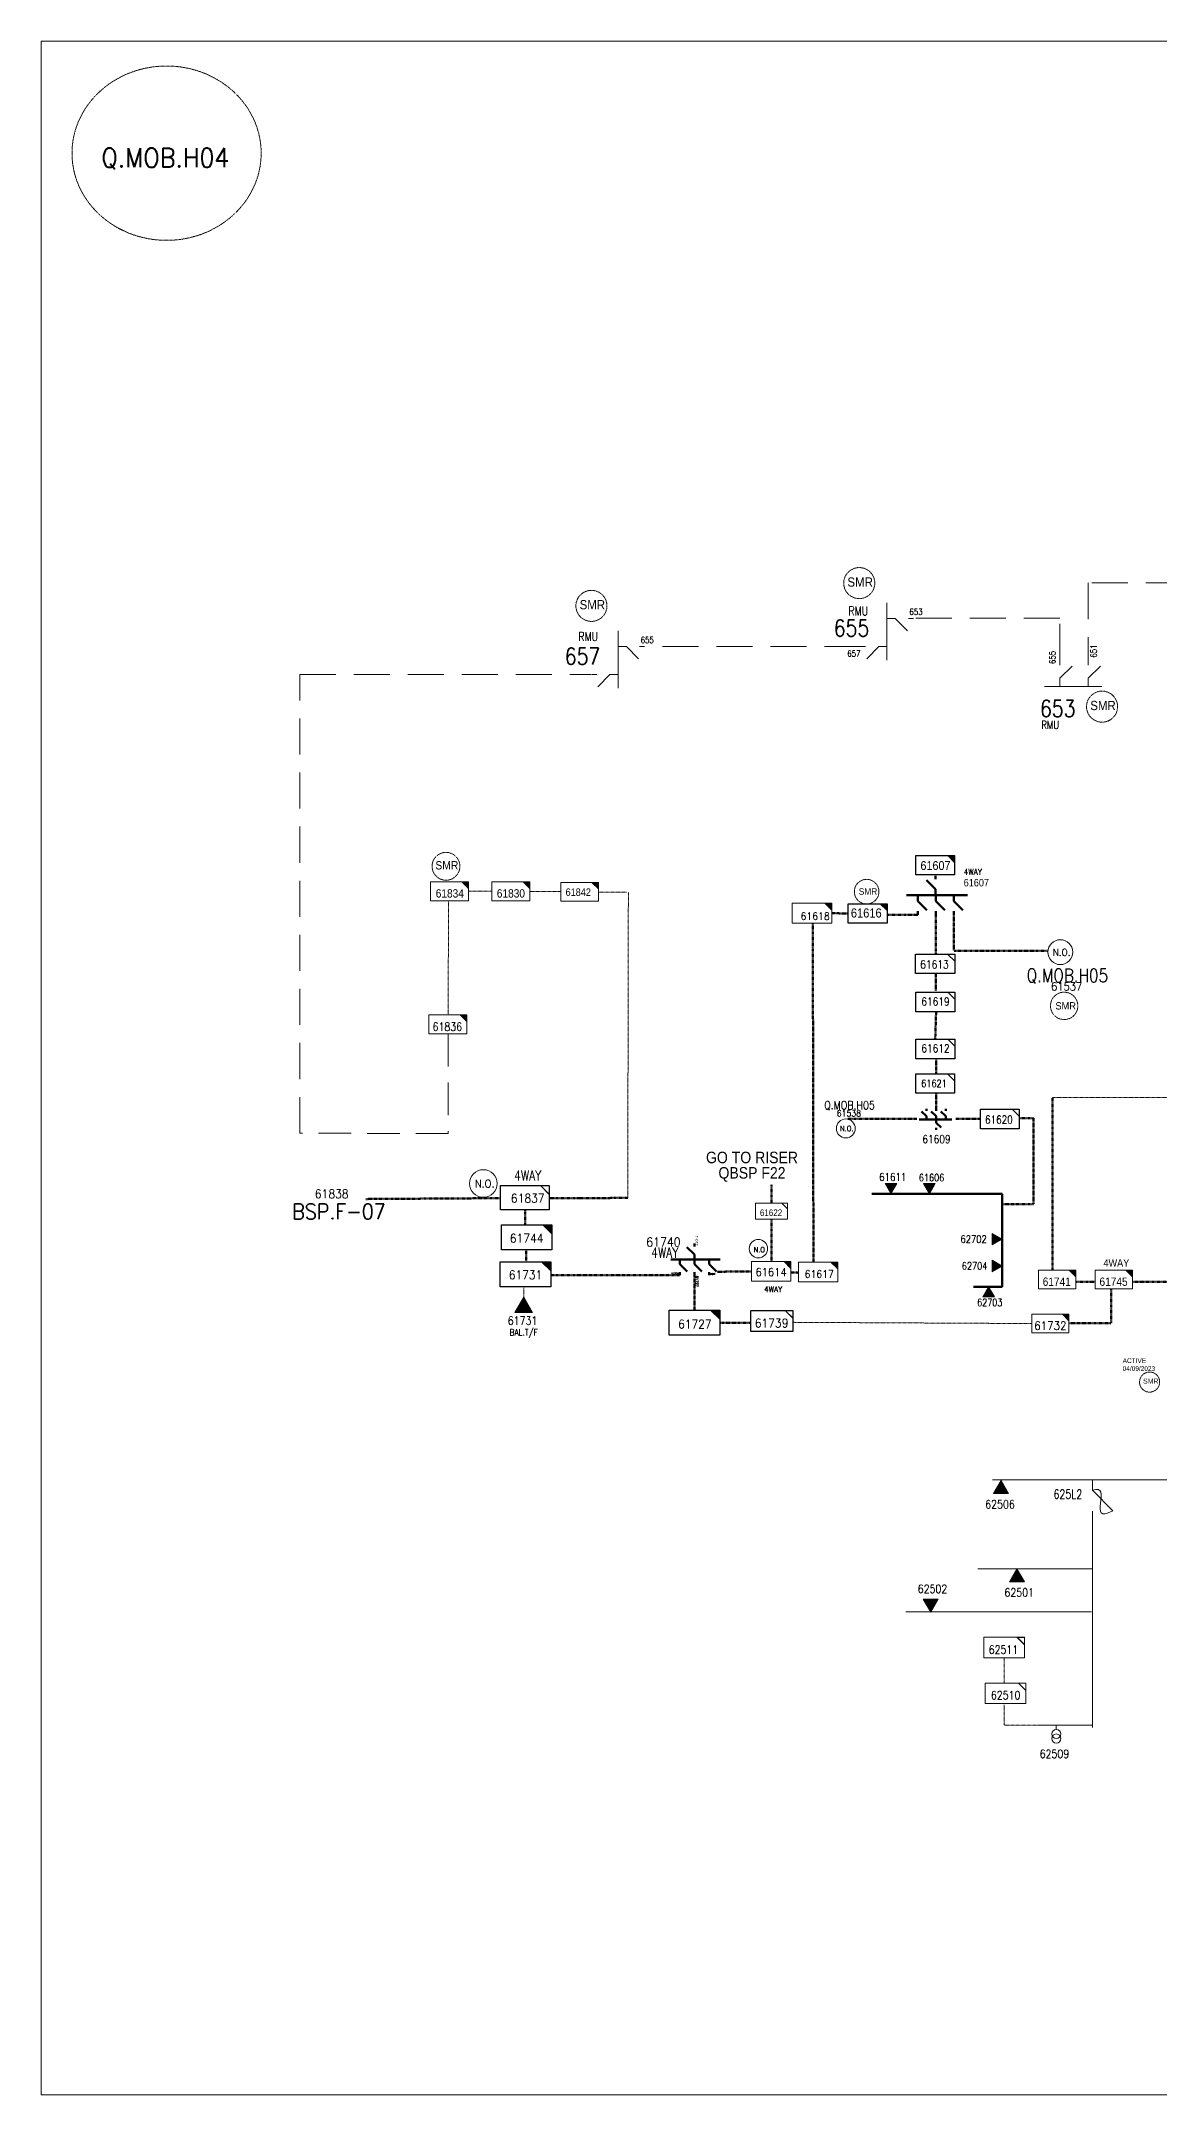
# Model space of a CAD drawing. Header units: metres. Extents: x 65984 to 144644, y -19036 to 23726.
# Drawn here: x 90215 to 91123, y 11497 to 13164 of the extents above; entities that cross this region are included whole.
import ezdxf
from ezdxf.enums import TextEntityAlignment as Align

# ---------------------------------------------------------------- set-up
doc = ezdxf.new("R2010")
doc.units = ezdxf.units.M
doc.header["$MEASUREMENT"] = 0
for name, pattern in [('DGN Style 2', [0.023128, 0, -0.023128]), ('DGN Style 3', [0.013877, 0, -0.013877]), ('HIDDEN2', [2381.25, 1587.5, -793.75])]:
    doc.linetypes.add(name, pattern=pattern)
doc.layers.get('0').update_dxf_attribs({"color": 95, "lineweight": 40})
for name, color, linetype, lineweight in [('d_eos', 111, 'Continuous', 40), ('d_fco text', 95, 'Continuous', 40), ('d_switch', 95, 'Continuous', 40), ('d_tf', 1, 'Continuous', 40), ('d_tf no', 6, 'Continuous', 40), ('d_ug cable', 95, 'Continuous', 40), ('d_village name', 7, 'Continuous', 40), ('fedr no', 95, 'Continuous', 40), ('Level 37', 7, 'Continuous', 0), ('O H MAIN FEEDER', 4, 'Continuous', 100), ('SW N O', 114, 'Continuous', 30)]:
    doc.layers.add(name, color=color, linetype=linetype, lineweight=lineweight)
doc.styles.add('NASKHF', font='naskhf.shx', dxfattribs={"height": 8})
doc.styles.add('Style-ENGINEERING', font='ENGINEERING.shx')
doc.styles.add('Style-msdefault', font='msdefault.shx')
doc.styles.add('Style-simplex', font='simplex.shx')
doc.styles.add('Style-STANDARD', font='STANDARD.shx')

# ---------------------------------------------------------------- blocks, each defined once
blk = doc.blocks.new('*U4352')
at = {"layer": 'd_eos', "color": 2, "linetype": 'Continuous', "lineweight": 13, "ltscale": 0.919211}
for p, q in [((0, -16.2), (0, 16.2)), ((-12.1, 7.4), (-14.9, 7.4)), ((-4.7, 7.4), (-11.5, 0.4)), ((0, 7.4), (-4.7, 7.4)), ((0, -8.4), (4.6, -8.4)), ((4.6, -8.4), (11.4, -15.4)), ((12.1, -8.4), (14.9, -8.4))]:
    blk.add_line(p, q, dxfattribs=at)
blk = doc.blocks.new('SS_1_2')
at = {"layer": 'd_village name', "color": 0, "linetype": 'ByBlock', "lineweight": -2, "ltscale": 500, "flags": 128}
blk.add_lwpolyline([(3475, 2125), (5225, 2125), (5225, 375)], close=True, dxfattribs=at)
at = {"layer": 'd_village name', "color": 0, "linetype": 'ByBlock', "lineweight": -2, "ltscale": 500, "extrusion": (0, 0, -1)}
blk.add_solid([(-3475, 2125), (-5225, 2125), (-5225, 375)], dxfattribs=at)
at = {"layer": 'd_village name', "color": 0, "linetype": 'ByBlock', "lineweight": -2, "ltscale": 500}
blk.add_3dface([(-4775, 2125), (5225, 2125), (5225, -2875), (-4775, -2875)], dxfattribs=at)
blk = doc.blocks.new('FUSE01_1')
at = {"color": 0, "linetype": 'ByBlock', "lineweight": -2, "ltscale": 500}
blk.add_line((0, -8575), (0, -11275), dxfattribs=at)
at = {"color": 0, "linetype": 'ByBlock', "lineweight": -2, "ltscale": 500, "flags": 128}
blk.add_lwpolyline([(0, 25), (0, -2875), (-5600, -8475)], dxfattribs=at)
at = {"color": 0, "linetype": 'ByBlock', "lineweight": -2, "ltscale": 500}
blk.add_open_spline([(-5600, -8475), (1700, -12675), (-5800, -675), (0, -2875)], degree=3, dxfattribs=at)
blk = doc.blocks.new('TRANS_2_2')
at = {"color": 0, "linetype": 'Continuous', "lineweight": -2, "ltscale": 500, "flags": 128}
blk.add_lwpolyline([(8668600, 4991700), (8668600, -5008300), (9500, -8300)], close=True, dxfattribs=at)
at = {"color": 0, "linetype": 'Continuous', "lineweight": -2, "ltscale": 500}
blk.add_solid([(8668600, 4991700), (8668600, -5008300), (9500, -8300)], dxfattribs=at)
blk = doc.blocks.new('TFU_1_2')
at = {"layer": 'd_switch', "color": 0, "linetype": 'Continuous', "lineweight": -2, "ltscale": 500}
blk.add_line((0, 5000), (0, 0), dxfattribs=at)
for centre in [(0, 15000), (0, 10000)]:
    blk.add_circle(centre, 5000, dxfattribs=at)
blk = doc.blocks.new('TF_1_3')
at = {"layer": 'd_village name', "color": 0, "linetype": 'Continuous', "lineweight": -2, "ltscale": 500}
blk.add_line((3150, 2475), (4950, 675), dxfattribs=at)
blk.add_3dface([(-5050, 2475), (4950, 2475), (4950, -2525), (-5050, -2525)], dxfattribs=at)
blk = doc.blocks.new('*U4354')
at = {"color": 1, "linetype": 'Continuous', "lineweight": 13, "flags": 128}
blk.add_lwpolyline([(18.3, 14.3), (28.6, 14.3), (28.6, 4)], close=True, dxfattribs=at)
at = {"color": 1, "linetype": 'Continuous', "lineweight": 13, "ltscale": 0.843737, "xscale": 0.005720000000000002, "yscale": 0.005720000000000002, "zscale": 0.006084002084081082}
blk.add_blockref('TF_1_3', (0.3, 0.2), dxfattribs=at)
blk = doc.blocks.new('TF_1_1')
at = {"layer": 'd_village name', "color": 0, "linetype": 'Continuous', "lineweight": 30, "ltscale": 500}
blk.add_line((3150, 2475), (4950, 675), dxfattribs=at)
blk.add_3dface([(-5050, 2475), (4950, 2475), (4950, -2525), (-5050, -2525)], dxfattribs=at)
blk = doc.blocks.new('*U4359')
at = {"color": 1, "linetype": 'Continuous', "lineweight": 0, "flags": 128}
blk.add_lwpolyline([(18.3, 14.3), (28.6, 14.3), (28.6, 4)], close=True, dxfattribs=at)
at = {"color": 1, "linetype": 'Continuous', "lineweight": 30, "ltscale": 0.874787, "xscale": 0.005720000000000003, "yscale": 0.005720000000000003, "zscale": 0.006084002084081082}
blk.add_blockref('TF_1_1', (0.3, 0.2), dxfattribs=at)
blk = doc.blocks.new('*U4360')
at = {"layer": 'd_eos', "color": 7, "linetype": 'Continuous', "lineweight": 211, "ltscale": 0.550937}
for p, q in [((-11.7, 4.2), (-18.1, 10.4)), ((-11.7, 11), (-11.7, 13.6)), ((-11.7, 0), (-11.7, 4.2)), ((0.8, 4.2), (-5.6, 10.4)), ((0.8, 11), (0.8, 13.6)), ((0.8, 0), (0.8, 4.2)), ((13.4, 4.2), (7, 10.4)), ((13.4, 11), (13.4, 13.6)), ((13.4, 0), (13.4, 4.2)), ((-21.2, 0), (21.2, 0)), ((0.9, 0), (0.9, -4.3)), ((0.9, -4.3), (7.3, -10.5)), ((0.9, -11.1), (0.9, -13.6))]:
    blk.add_line(p, q, dxfattribs=at)
blk = doc.blocks.new('*U4361')
at = {"color": 1, "linetype": 'Continuous', "lineweight": 0, "flags": 128}
blk.add_lwpolyline([(18.3, 14.3), (28.6, 14.3), (28.6, 4)], close=True, dxfattribs=at)
at = {"color": 1, "linetype": 'Continuous', "lineweight": 30, "ltscale": 0.963463, "xscale": 0.005720000000000004, "yscale": 0.005720000000000004, "zscale": 0.005281005769042038}
blk.add_blockref('TF_1_1', (0.3, 0.2), dxfattribs=at)
blk = doc.blocks.new('TF_2_2')
at = {"layer": 'd_village name', "color": 0, "linetype": 'Continuous', "lineweight": 30, "ltscale": 500}
blk.add_line((3150, 2475), (4950, 675), dxfattribs=at)
blk.add_3dface([(-5050, 2475), (4950, 2475), (4950, -2525), (-5050, -2525)], dxfattribs=at)
blk = doc.blocks.new('exist.us-1000kva_1_1')
at = {"layer": 'd_village name', "color": 0, "linetype": 'Continuous', "lineweight": 0, "ltscale": 500, "flags": 128}
blk.add_lwpolyline([(19997, 6459), (16400, 10000), (20000, 10000)], close=True, dxfattribs=at)
at = {"layer": 'd_village name', "color": 0, "linetype": 'Continuous', "lineweight": 0, "ltscale": 500, "extrusion": (0, 0, -1)}
blk.add_solid([(-19997, 6459), (-16400, 10000), (-20000, 10000)], dxfattribs=at)
at = {"layer": 'd_village name', "color": 0, "linetype": 'DGN Style 3', "lineweight": 106, "ltscale": 500, "xscale": 2, "yscale": 2}
blk.add_blockref('TF_2_2', (10100, 5050), dxfattribs=at)
blk = doc.blocks.new('*U4362')
at = {"layer": 'SW N O', "color": 3, "lineweight": 13, "ltscale": 0.426762}
blk.add_circle((0, 0), 16.8, dxfattribs=at)
at = {"layer": 'SW N O', "color": 3, "lineweight": 13, "style": 'Style-STANDARD'}
blk.add_text('N.O.', height=9.6, dxfattribs=at).set_placement((1.7, -0.2), align=Align.MIDDLE_CENTER)
blk = doc.blocks.new('*U4363')
at = {"layer": 'SW N O', "color": 3, "lineweight": 13, "ltscale": 0.426762}
blk.add_circle((0, 0), 16.8, dxfattribs=at)
at = {"layer": 'SW N O', "color": 3, "lineweight": 13, "insert": (1.7, -1.8), "char_height": 9.6, "attachment_point": 5, "line_spacing_factor": 0.6, "style": 'Style-STANDARD'}
blk.add_mtext('N.O', dxfattribs=at)
blk = doc.blocks.new('SS_1_1')
at = {"layer": 'd_village name', "color": 0, "linetype": 'ByBlock', "lineweight": -2, "ltscale": 500, "flags": 128}
blk.add_lwpolyline([(3475, 2125), (5225, 2125), (5225, 375)], close=True, dxfattribs=at)
at = {"layer": 'd_village name', "color": 0, "linetype": 'ByBlock', "lineweight": -2, "ltscale": 500, "extrusion": (0, 0, -1)}
blk.add_solid([(-3475, 2125), (-5225, 2125), (-5225, 375)], dxfattribs=at)
at = {"layer": 'd_village name', "color": 0, "linetype": 'ByBlock', "lineweight": -2, "ltscale": 500}
blk.add_3dface([(-4775, 2125), (5225, 2125), (5225, -2875), (-4775, -2875)], dxfattribs=at)
blk = doc.blocks.new('TRANS_2_1')
at = {"color": 0, "linetype": 'Continuous', "lineweight": 0, "ltscale": 500, "flags": 128}
blk.add_lwpolyline([(8668600, 4991700), (8668600, -5008300), (9500, -8300)], close=True, dxfattribs=at)
at = {"color": 0, "linetype": 'Continuous', "lineweight": 0, "ltscale": 500}
blk.add_solid([(8668600, 4991700), (8668600, -5008300), (9500, -8300)], dxfattribs=at)
blk = doc.blocks.new('*U4364')
at = {"color": 1, "linetype": 'Continuous', "lineweight": 0, "ltscale": 0.818433, "flags": 128}
blk.add_lwpolyline([(25.7, 3.7), (16.4, 12.8), (25.7, 12.8)], close=True, dxfattribs=at)
at = {"color": 1, "linetype": 'Continuous', "lineweight": 30, "ltscale": 0.762254, "xscale": 0.005131051796615936, "yscale": 0.005131051796615936, "zscale": 0.004360454683100829}
blk.add_blockref('TF_1_1', (0.3, 0.1), dxfattribs=at)
blk = doc.blocks.new('*U4365')
at = {"color": 1, "linetype": 'Continuous', "lineweight": 0, "ltscale": 0.817867, "flags": 128}
blk.add_lwpolyline([(25.7, 3.7), (16.4, 12.8), (25.7, 12.8)], close=True, dxfattribs=at)
at = {"color": 1, "linetype": 'Continuous', "lineweight": 30, "ltscale": 0.761727, "xscale": 0.005131051796615936, "yscale": 0.005131051796615936, "zscale": 0.004364549351352364}
blk.add_blockref('TF_1_1', (0.3, 0.1), dxfattribs=at)
blk = doc.blocks.new('*U4366')
at = {"layer": 'SW N O', "color": 3, "lineweight": 13, "ltscale": 0.426762}
blk.add_circle((0, 0), 16.8, dxfattribs=at)
at = {"layer": 'SW N O', "color": 3, "lineweight": 13, "style": 'Style-STANDARD'}
blk.add_text('N.O.', height=9.6, dxfattribs=at).set_placement((1.7, -0.2), align=Align.MIDDLE_CENTER)
blk = doc.blocks.new('*U4367')
at = {"color": 1, "linetype": 'Continuous', "lineweight": 0, "ltscale": 0.785778, "flags": 128}
blk.add_lwpolyline([(25.7, 3.7), (16.4, 12.8), (25.7, 12.8)], close=True, dxfattribs=at)
at = {"color": 1, "linetype": 'Continuous', "lineweight": 30, "ltscale": 0.73184, "xscale": 0.005131051796615935, "yscale": 0.005131051796615935, "zscale": 0.003963445305726343}
blk.add_blockref('TF_1_1', (0.3, 0.1), dxfattribs=at)
blk = doc.blocks.new('*U4368')
at = {"layer": 'SW N O', "color": 3, "lineweight": 13, "ltscale": 0.426762}
blk.add_circle((0, 0), 16.8, dxfattribs=at)
at = {"layer": 'SW N O', "color": 3, "lineweight": 13, "style": 'Style-STANDARD'}
blk.add_text('N.O.', height=9.6, dxfattribs=at).set_placement((1.7, -0.2), align=Align.MIDDLE_CENTER)
blk = doc.blocks.new('*U4369')
at = {"layer": 'd_eos', "color": 7, "linetype": 'Continuous', "lineweight": 211, "ltscale": 0.459418}
for p, q in [((-11.7, 4.2), (-18.1, 10.4)), ((-11.7, 11), (-11.7, 13.6)), ((-11.7, 0), (-11.7, 4.2)), ((0.8, 4.2), (-5.6, 10.4)), ((0.8, 11), (0.8, 13.6)), ((0.8, 0), (0.8, 4.2)), ((13.4, 4.2), (7, 10.4)), ((13.4, 11), (13.4, 13.6)), ((13.4, 0), (13.4, 4.2)), ((-21.2, 0), (21.2, 0)), ((0.9, 0), (0.9, -4.3)), ((0.9, -4.3), (7.3, -10.5)), ((0.9, -11.1), (0.9, -13.6))]:
    blk.add_line(p, q, dxfattribs=at)
blk = doc.blocks.new('*U4066')
at = {"color": 20, "linetype": 'Continuous', "lineweight": 13, "flags": 128}
blk.add_lwpolyline([(18.3, 14.3), (28.6, 14.3), (28.6, 4)], close=True, dxfattribs=at)
at = {"color": 20, "linetype": 'Continuous', "lineweight": 13, "ltscale": 0.555285, "xscale": 0.005720000000000001, "yscale": 0.005720000000000001, "zscale": 0.00608400208408108}
blk.add_blockref('TF_1_3', (0.3, 0.2), dxfattribs=at)

msp = doc.modelspace()

# ---------------------------------------------------------------- linework, layer by layer
at = {"color": 1, "linetype": 'HIDDEN2', "lineweight": 13, "ltscale": 0.018436}
msp.add_line((90880.4, 12672.8), (90701.2, 12672.8), dxfattribs=at)
at = {"color": 1, "linetype": 'DGN Style 3', "lineweight": 13}
for p, q in [((90562.1, 12474.1), (90580.8, 12474.1)), ((90611.8, 12473.9), (90636.9, 12473.9)), ((90667.7, 12473.2), (90690.3, 12473.2)), ((91036.3, 12306.5), (91134.1, 12306.5)), ((90606.9, 12152.2), (90606.9, 12139.7)), ((90825.5, 12124.1), (91019.4, 12123.1)), ((90997, 11831.1), (90997, 11851.8))]:
    msp.add_line(p, q, dxfattribs=at)
at = {"color": 1, "linetype": 'DGN Style 3', "lineweight": 140}
for p, q in [((90857.1, 12456.2), (90870.2, 12456)), ((90901.9, 12455), (90926.8, 12454.9)), ((90941.5, 12423), (90941.4, 12454.9)), ((90956.1, 12425.9), (90956, 12455.8)), ((90842.1, 12173), (90841.6, 12448)), ((90956.3, 12425.7), (91032.2, 12425.7)), ((90941.4, 12393.1), (90941.4, 12407.1)), ((90941, 12354), (90941.7, 12375.6)), ((90941.7, 12325.8), (90941.7, 12338.1)), ((90941.8, 12297), (90941.7, 12310.1)), ((91036.3, 12166.3), (91036.3, 12306.5)), ((90926, 12289.3), (90870, 12289.3)), ((90977.7, 12289.3), (90957.6, 12289.2)), ((91020.9, 12289.9), (91009.3, 12289.9)), ((91020.9, 12220), (91020.9, 12290)), ((90588, 12224.9), (90478.7, 12224.2)), ((90653.4, 12224.9), (90627.7, 12225)), ((90691.3, 12225.1), (90653.4, 12224.9)), ((90808.1, 12236), (90808.1, 12221.1)), ((90608, 12215.4), (90608, 12203.3)), ((90808.1, 12207.8), (90808.1, 12173.4)), ((91020.9, 12220), (90995.3, 12219.9)), ((90745.5, 12162.4), (90745.5, 12134.1)), ((90791.9, 12165.3), (90764, 12165.2)), ((90823.8, 12164.5), (90829.9, 12164.4)), ((91055.1, 12157), (91071, 12157)), ((91101.7, 12157), (91131.6, 12157)), ((91084, 12123.4), (91083.9, 12151.2)), ((90791.2, 12123.6), (90766, 12123.6)), ((91049.4, 12123.4), (91083.6, 12123.4))]:
    msp.add_line(p, q, dxfattribs=at)
at = {"color": 1, "linetype": 'Continuous', "lineweight": 13, "ltscale": 0.614538}
for p, q in [((91282.1, 11996.3), (90987.5, 11996.3)), ((91068.6, 11965.1), (91068.6, 11795.3)), ((91068.8, 11924), (90975.5, 11924)), ((91068, 11889.2), (90917, 11889.2)), ((91068.8, 11797.1), (91026.3, 11797.1))]:
    msp.add_line(p, q, dxfattribs=at)
at = {"color": 1, "linetype": 'HIDDEN2', "lineweight": 13, "ltscale": 0.018436}
for points in [[(91141.4, 12724.3), (91065.1, 12724.3), (91065.1, 12661.8)], [(91042.2, 12661.8), (91042.2, 12695.6), (90924.5, 12695.6)], [(90424.9, 12277.7), (90424.9, 12650), (90661.6, 12650)]]:
    msp.add_lwpolyline(points, dxfattribs=at)
at = {"color": 1, "linetype": 'DGN Style 3', "lineweight": 13, "flags": 128}
for points in [[(90691.8, 12473.1), (90691.8, 12473.1), (90691.3, 12225.1)], [(90545.7, 12466.3), (90545.7, 12466.3), (90545.5, 12373.7)], [(91026.3, 11797.1), (90997, 11797.1), (90997, 11813.6)]]:
    msp.add_lwpolyline(points, dxfattribs=at)
at = {"color": 1, "linetype": 'HIDDEN2', "lineweight": 13, "ltscale": 0.016593}
msp.add_lwpolyline([(90545.6, 12358.2), (90545.6, 12277.4), (90424.9, 12277.6)], dxfattribs=at)
at = {"layer": 'd_eos', "color": 2, "linetype": 'Continuous', "lineweight": 13, "ltscale": 0.919211}
for p, q in [((91042.2, 12657.7), (91042.2, 12661.8)), ((91042.2, 12647), (91052.3, 12656.8)), ((91065.1, 12657.7), (91065.1, 12661.8)), ((91065.1, 12647), (91075.2, 12656.8)), ((91076.2, 12640.3), (91029.7, 12640.3)), ((91042.2, 12640.3), (91042.2, 12647)), ((91065.1, 12640.3), (91065.1, 12647))]:
    msp.add_line(p, q, dxfattribs=at)
at = {"layer": 'd_fco text', "color": 1, "linetype": 'DGN Style 2', "lineweight": 80}
for p, q in [((90608.8, 12182.8), (90608.8, 12173.3)), ((90733.6, 12162.4), (90629.2, 12162.4))]:
    msp.add_line(p, q, dxfattribs=at)
at = {"layer": 'd_ug cable', "color": 1, "linetype": 'DGN Style 3', "lineweight": 13}
for centre, radius in [((90879.3, 12724.2), 12.6), ((90661.8, 12705.7), 12.6), ((91076.5, 12623.9), 12.6), ((90543.7, 12494.3), 11.3)]:
    msp.add_circle(centre, radius, dxfattribs=at)
at = {"layer": 'd_ug cable', "color": 2, "linetype": 'DGN Style 3', "lineweight": 13}
for centre, radius in [((90885.3, 12473.7), 9.98), ((91045.7, 12381), 11.1), ((91115.1, 12075.6), 8.16)]:
    msp.add_circle(centre, radius, dxfattribs=at)
at = {"layer": 'fedr no', "color": 82, "linetype": 'DGN Style 3', "lineweight": 13, "true_color": 0x1dc70e}
msp.add_ellipse((90316.8, 13073.2), major_axis=(76.8, 0), ratio=0.921021, dxfattribs=at)
at = {"layer": 'O H MAIN FEEDER', "color": 1, "lineweight": 211, "ltscale": 0.471742}
for p, q in [((90995.3, 12228.5), (90889.5, 12228.5)), ((90995.3, 12228.5), (90995.3, 12152.8)), ((90972.1, 12152.8), (90995.3, 12152.8))]:
    msp.add_line(p, q, dxfattribs=at)
at = {"layer": 'O H MAIN FEEDER', "color": 140, "lineweight": 13, "ltscale": 0.498271, "flags": 128}
msp.add_lwpolyline([(90214.9, 13164.2), (92260.1, 13164.2), (92260.1, 11496.9), (90214.9, 11496.9)], close=True, dxfattribs=at)

# ---------------------------------------------------------------- block references
at = {"color": 1, "linetype": 'Continuous', "lineweight": 30, "ltscale": 0.791513, "xscale": 0.003146672952125139, "yscale": 0.003146672952125139, "zscale": 0.003163639894197161}
msp.add_blockref('SS_1_1', (90940.3, 12496.3), dxfattribs=at)
at = {"color": 2, "linetype": 'Continuous', "lineweight": 13, "ltscale": 0.806544, "xscale": 0.003086307439798084, "yscale": 0.003086307439798084, "zscale": 0.003515155437996846}
msp.add_blockref('SS_1_2', (90545.9, 12475.2), dxfattribs=at)
at = {"color": 1, "linetype": 'Continuous', "lineweight": 13, "ltscale": 0.806544, "xscale": 0.003086307439798084, "yscale": 0.003086307439798084, "zscale": 0.003515155437996846}
for p in [(90595.6, 12475.2), (90544.4, 12367.1)]:
    msp.add_blockref('SS_1_2', p, dxfattribs=at)
at = {"color": 1, "linetype": 'Continuous', "lineweight": 13, "ltscale": 0.774128, "xscale": 0.003044346868202943, "yscale": 0.003044346868202943, "zscale": 0.003163639894197161}
msp.add_blockref('SS_1_2', (90651.6, 12474.8), dxfattribs=at)
at = {"color": 1, "linetype": 'Continuous', "lineweight": 13, "ltscale": 0.805812, "xscale": 0.003228101312031367, "yscale": 0.003228101312031367, "zscale": 0.003163639894197161}
msp.add_blockref('SS_1_2', (90840.2, 12457.4), dxfattribs=at)
at = {"color": 2, "linetype": 'Continuous', "lineweight": 30, "ltscale": 0.794823, "xscale": 0.003165521132698571, "yscale": 0.003165521132698571, "zscale": 0.003163639894197161}
msp.add_blockref('SS_1_1', (90885.4, 12457.2), dxfattribs=at)
at = {"color": 1, "linetype": 'Continuous', "lineweight": 30, "ltscale": 0.761727, "xscale": 0.6182455868259323, "yscale": 0.6182455868259323, "zscale": 0.6182455868259323}
msp.add_blockref('*U4365', (90940.9, 12415.1), dxfattribs=at)
at = {"color": 1, "linetype": 'Continuous', "lineweight": 30, "ltscale": 0.762254, "xscale": 0.618826147973796, "yscale": 0.618826147973796, "zscale": 0.618826147973796}
for p in [(90941, 12384.1), (90941, 12346)]:
    msp.add_blockref('*U4364', p, dxfattribs=at)
at = {"color": 1, "linetype": 'Continuous', "lineweight": 30, "ltscale": 0.73184, "xscale": 0.6127313108000044, "yscale": 0.6127313108000044, "zscale": 0.6127313108000044}
msp.add_blockref('*U4367', (90940.9, 12318), dxfattribs=at)
at = {"color": 1, "linetype": 'Continuous', "lineweight": 30, "ltscale": 0.732348, "xscale": 0.003155483618378845, "yscale": 0.003155483618378845, "zscale": 0.002428527037461826}
msp.add_blockref('TF_1_1', (90993.6, 12289.2), dxfattribs=at)
at = {"color": 1, "linetype": 'Continuous', "lineweight": 0}
for name, p, xscale, yscale, zscale in [('*U4361', (90607.7, 12225.2), 0.6901172461275755, 0.6901172461275755, 0.6901172461275755), ('*U4359', (90808.3, 12125.2), 0.5990322008026713, 0.5990322008026713, 0.5990322008026713)]:
    msp.add_blockref(name, p, dxfattribs=dict(at, xscale=xscale, yscale=yscale, zscale=zscale))
at = {"color": 20, "linetype": 'Continuous', "lineweight": 13, "xscale": 0.45629405920516, "yscale": 0.45629405920516, "zscale": 0.45629405920516}
msp.add_blockref('*U4066', (90808.1, 12214.4), dxfattribs=at)
at = {"color": 1, "linetype": 'DGN Style 3', "lineweight": 106, "ltscale": 0.984825, "xscale": 0.002045435701253697, "yscale": 0.002045435701253697, "zscale": 0.001912398854434807, "rotation": 359.9999999999999}
msp.add_blockref('exist.us-1000kva_1_1', (90588.7, 12182.9), dxfattribs=at)
at = {"color": 1, "linetype": 'DGN Style 3', "lineweight": 106, "ltscale": 0.986453, "xscale": 0.00205039914414749, "yscale": 0.00205039914414749, "zscale": 0.001912398854434807, "rotation": 359.9999999999999}
for p in [(90587.7, 12152.8), (90725, 12113.6)]:
    msp.add_blockref('exist.us-1000kva_1_1', p, dxfattribs=at)
at = {"color": 1, "linetype": 'Continuous', "lineweight": 13, "ltscale": 0.800967, "xscale": 0.003206807279752107, "yscale": 0.003206807279752107, "zscale": 0.003163639894197161}
msp.add_blockref('SS_1_2', (90807.1, 12166.6), dxfattribs=at)
at = {"color": 1, "linetype": 'Continuous', "lineweight": 13, "ltscale": 0.800964, "xscale": 0.003206807279752135, "yscale": 0.003206807279752135, "zscale": 0.003163639894197161}
msp.add_blockref('SS_1_2', (90845.2, 12166.2), dxfattribs=at)
at = {"color": 1, "linetype": 'Continuous', "lineweight": 13, "ltscale": 0.796468, "xscale": 0.003023702896261329, "yscale": 0.003023702896261329, "zscale": 0.003515155437996846}
for p in [(91039.3, 12159.9), (91085.4, 12159.9), (91033.8, 12124.3)]:
    msp.add_blockref('SS_1_2', p, dxfattribs=at)
at = {"color": 7, "linetype": 'Continuous', "lineweight": 13, "ltscale": 0.614538, "xscale": 0.002949780787130218, "yscale": -0.002949780787130218, "zscale": 0.002949780787130218, "rotation": 180.0000000000002}
msp.add_blockref('FUSE01_1', (91068.6, 11996.2), dxfattribs=at)
at = {"color": 1, "linetype": 'Continuous', "lineweight": 13, "xscale": 0.5777702554038111, "yscale": 0.5777702554038111, "zscale": 0.5777702554038111}
for p in [(90997, 11860.1), (90998, 11822.9)]:
    msp.add_blockref('*U4354', p, dxfattribs=at)
at = {"color": 1, "linetype": 'Continuous', "lineweight": 13, "ltscale": 0.614538, "xscale": 0.0007374451967825544, "yscale": 0.0007374451967825544, "zscale": 0.0007374451967825544, "rotation": 179.9999999999999}
msp.add_blockref('TFU_1_2', (91039.3, 11797.3), dxfattribs=at)
at = {"layer": 'd_eos', "color": 2, "linetype": 'Continuous', "lineweight": 13, "ltscale": 0.919211, "extrusion": (0, 0, -1), "xscale": 1.44, "yscale": 1.44, "zscale": 1.44}
for p in [(-90901.8, 12684.9), (-90683.5, 12662.1)]:
    msp.add_blockref('*U4352', p, dxfattribs=at)
at = {"layer": 'd_eos', "color": 7, "linetype": 'Continuous', "lineweight": 211, "ltscale": 0.680169, "xscale": 1.1664, "yscale": 1.1664, "zscale": 1.1664, "rotation": 180}
msp.add_blockref('*U4360', (90942.4, 12470.8), dxfattribs=at)
at = {"layer": 'd_eos', "color": 7, "linetype": 'Continuous', "lineweight": 211, "ltscale": 0.459418, "xscale": 0.625574317286176, "yscale": 0.625574317286176, "zscale": 0.625574317286176}
msp.add_blockref('*U4369', (90941.2, 12288.8), dxfattribs=at)
at = {"layer": 'd_eos', "color": 7, "linetype": 'Continuous', "lineweight": 211, "ltscale": 0.550937, "xscale": 0.9447840000000001, "yscale": 0.9447840000000001, "zscale": 0.9447840000000001, "rotation": 180}
msp.add_blockref('*U4360', (90746.3, 12175.2), dxfattribs=at)
at = {"layer": 'd_tf', "color": 1, "linetype": 'Continuous', "lineweight": 0, "ltscale": 0.471742, "xscale": 9.434836975376164e-07, "yscale": 9.434836975376164e-07, "zscale": 9.434836975376164e-07}
for p, rotation in [((90905, 12228.6), 89.99999999999997), ((90936.3, 12228.5), 89.99999999999997), ((90995.3, 12191.6), 180), ((90995.3, 12169.8), 180), ((90984.3, 12153), 270)]:
    msp.add_blockref('TRANS_2_1', p, dxfattribs=dict(at, rotation=rotation))
at = {"layer": 'd_tf', "color": 1, "linetype": 'Continuous', "lineweight": 13, "ltscale": 0.686333, "xscale": 1.44445998923685e-06, "yscale": -1.44445998923685e-06, "zscale": 1.229075327970924e-06, "rotation": 269.9999999999999}
msp.add_blockref('TRANS_2_2', (90606.8, 12144.5), dxfattribs=at)
at = {"layer": 'd_tf', "color": 1, "linetype": 'Continuous', "lineweight": 13, "ltscale": 0.614538, "xscale": 1.229075327970924e-06, "yscale": 1.229075327970924e-06, "zscale": 1.229075327970924e-06}
for p, rotation in [((90994.5, 11995.8), 270), ((91007.4, 11924), 270.0000000000002), ((90937.3, 11888.8), 89.99999999999964)]:
    msp.add_blockref('TRANS_2_2', p, dxfattribs=dict(at, rotation=rotation))
at = {"layer": 'SW N O', "color": 3, "lineweight": 13, "rotation": 359.9999999999999}
for name, p, xscale, yscale, zscale in [('*U4366', (91042.6, 12424.6), 0.6009882702951066, 0.6009882702951066, 0.6009882702951066), ('*U4368', (90868.4, 12281.5), 0.45647306437906, 0.45647306437906, 0.45647306437906), ('*U4362', (90574, 12236.8), 0.6680540693968685, 0.6680540693968685, 0.6680540693968685)]:
    msp.add_blockref(name, p, dxfattribs=dict(at, xscale=xscale, yscale=yscale, zscale=zscale))
at = {"layer": 'SW N O', "color": 3, "lineweight": 13, "xscale": 0.4444562640378026, "yscale": 0.4444562640378026, "zscale": 0.4444562640378026}
msp.add_blockref('*U4363', (90797.4, 12183.9), dxfattribs=at)

# ---------------------------------------------------------------- texts
at = {"color": 7, "linetype": 'Continuous', "lineweight": 13, "ltscale": 1.44, "style": 'Style-STANDARD', "width": 0.833333}
msp.add_text('625L2', height=7.37, dxfattribs=at).set_placement((91048.7, 11984.6), align=Align.MIDDLE_CENTER)
at = {"layer": 'd_tf no', "color": 1, "linetype": 'Continuous', "lineweight": 40, "ltscale": 1.45655, "style": 'Style-msdefault', "width": 0.909091}
msp.add_text('61607', height=7.21, dxfattribs=at).set_placement((90941.2, 12494.9), align=Align.MIDDLE_CENTER)
at = {"layer": 'd_tf no', "color": 7, "linetype": 'Continuous', "lineweight": 13, "ltscale": 1.296, "style": 'Style-simplex', "width": 0.909091}
for p in [(90971.5, 12489.8), (90809.4, 12150.9)]:
    msp.add_text('4WAY', height=4.76, dxfattribs=at).set_placement(p, align=Align.MIDDLE_CENTER)
at = {"layer": 'd_tf no', "color": 2, "linetype": 'Continuous', "lineweight": 13, "ltscale": 1.44, "style": 'Style-msdefault', "width": 0.909091}
msp.add_text('61834', height=6.76, dxfattribs=at).set_placement((90546.8, 12472.3), align=Align.MIDDLE_CENTER)
at = {"layer": 'd_tf no', "color": 1, "linetype": 'Continuous', "lineweight": 13, "ltscale": 1.44, "width": 0.909091}
for s, height, style, p in [('61830', 6.76, 'Style-msdefault', (90596.4, 12472.3)), ('61836', 6.76, 'Style-STANDARD', (90544.8, 12364.1)), ('61741', 6.76, 'Style-msdefault', (91039.7, 12157.1)), ('61745', 6.76, 'Style-msdefault', (91085.8, 12157.1)), ('61731', 6.76, 'Style-STANDARD', (90605.9, 12125.5)), ('61732', 6.76, 'Style-simplex', (91034.5, 12121.4)), ('BAL.T/F', 5.29, 'Style-STANDARD', (90606.8, 12116)), ('62506', 6.76, 'Style-STANDARD', (90993.6, 11976.4)), ('62502', 6.76, 'Style-STANDARD', (90938.8, 11907.7)), ('62501', 6.76, 'Style-STANDARD', (91009.2, 11904.8)), ('62511', 6.76, 'Style-STANDARD', (90996.4, 11858.4)), ('62510', 6.76, 'Style-STANDARD', (90998.2, 11821.4)), ('62509', 6.76, 'Style-STANDARD', (91037.8, 11773.8))]:
    msp.add_text(s, height=height, dxfattribs=dict(at, style=style)).set_placement(p, align=Align.MIDDLE_CENTER)
at = {"layer": 'd_tf no', "color": 1, "linetype": 'Continuous', "lineweight": 13, "ltscale": 1.296, "width": 0.909091}
for s, style, p in [('61842', 'Style-msdefault', (90651.1, 12473.3)), ('61618', 'Style-simplex', (90843.5, 12453.8)), ('61617', 'Style-simplex', (90846.8, 12163.3))]:
    msp.add_text(s, height=6.08, dxfattribs=dict(at, style=style)).set_placement(p, align=Align.MIDDLE_CENTER)
at = {"layer": 'd_tf no', "color": 1, "linetype": 'Continuous', "lineweight": 40, "style": 'Style-msdefault', "width": 0.945946}
for height, p in [(5.35, (90878.9, 12476.5)), (5.95, (91038.6, 12384))]:
    msp.add_text('SMR', height=height, dxfattribs=at).set_placement(p, align=Align.TOP_LEFT)
at = {"layer": 'd_tf no', "color": 7, "linetype": 'Continuous', "lineweight": 40, "ltscale": 1.296, "style": 'Style-msdefault', "width": 0.909091}
msp.add_text('61607', height=6.08, dxfattribs=at).set_placement((90974.4, 12481), align=Align.MIDDLE_CENTER)
at = {"layer": 'd_tf no', "color": 2, "linetype": 'Continuous', "lineweight": 40, "ltscale": 1.479549, "style": 'Style-msdefault', "width": 0.909091}
msp.add_text('61616', height=7.4, dxfattribs=at).set_placement((90885, 12456.4), align=Align.MIDDLE_CENTER)
at = {"layer": 'd_tf no', "color": 1, "linetype": 'Continuous', "lineweight": 40, "ltscale": 0.999472, "style": 'Style-STANDARD', "width": 0.909091}
msp.add_text('61613', height=6.55, dxfattribs=at).set_placement((90940.4, 12414.6), align=Align.MIDDLE_CENTER)
at = {"layer": 'd_tf no', "color": 1, "linetype": 'Continuous', "lineweight": 40, "ltscale": 0.990824, "style": 'Style-STANDARD', "width": 0.909091}
for s, p in [('61619', (90941.2, 12384.5)), ('61612', (90941.2, 12346.5))]:
    msp.add_text(s, height=6.48, dxfattribs=at).set_placement(p, align=Align.MIDDLE_CENTER)
at = {"layer": 'd_tf no', "color": 1, "linetype": 'Continuous', "lineweight": 40, "ltscale": 0.891742, "style": 'Style-STANDARD', "width": 0.909091}
msp.add_text('61621', height=5.83, dxfattribs=at).set_placement((90940, 12318), align=Align.MIDDLE_CENTER)
at = {"layer": 'd_tf no', "color": 1, "linetype": 'Continuous', "lineweight": 40, "ltscale": 0.945016, "style": 'Style-STANDARD', "width": 0.909091}
msp.add_text('61620', height=6.35, dxfattribs=at).set_placement((90992.7, 12288.7), align=Align.MIDDLE_CENTER)
at = {"layer": 'd_tf no', "color": 1, "linetype": 'Continuous', "lineweight": 40, "ltscale": 0.986757, "style": 'Style-STANDARD', "width": 0.909091}
msp.add_text('61609', height=6.44, dxfattribs=at).set_placement((90942, 12272.8), align=Align.MIDDLE_CENTER)
at = {"layer": 'd_tf no', "color": 1, "linetype": 'Continuous', "lineweight": 40, "ltscale": 0.96372, "style": 'Style-STANDARD', "width": 0.909091}
msp.add_text('61611', height=6.23, dxfattribs=at).set_placement((90906.5, 12242.1), align=Align.MIDDLE_CENTER)
at = {"layer": 'd_tf no', "color": 1, "linetype": 'Continuous', "lineweight": 40, "ltscale": 0.920716, "style": 'Style-STANDARD', "width": 0.909091}
msp.add_text('61606', height=5.83, dxfattribs=at).set_placement((90938, 12241.6), align=Align.MIDDLE_CENTER)
at = {"layer": 'd_tf no', "color": 6, "linetype": 'Continuous', "lineweight": 40, "ltscale": 1.0368, "style": 'Style-simplex', "width": 0.909091}
msp.add_text('61838', height=7.01, dxfattribs=at).set_placement((90450.9, 12228.4), align=Align.MIDDLE_CENTER)
at = {"layer": 'd_tf no', "color": 1, "linetype": 'Continuous', "lineweight": 40, "ltscale": 1.0368, "style": 'Style-simplex', "width": 0.909091}
for s, p in [('61837', (90610.1, 12224.8)), ('61744', (90609.2, 12192.3)), ('61731', (90608.3, 12162.6)), ('61727', (90745.8, 12122.7)), ('61739', (90808.1, 12123.5))]:
    msp.add_text(s, height=7.01, dxfattribs=at).set_placement(p, align=Align.MIDDLE_CENTER)
at = {"layer": 'd_tf no', "color": 20, "linetype": 'Continuous', "lineweight": 13, "ltscale": 0.8748, "style": 'Style-msdefault', "width": 0.909091}
msp.add_text('61622', height=5.34, dxfattribs=at).set_placement((90807.7, 12213.1), align=Align.MIDDLE_CENTER)
at = {"layer": 'd_tf no', "color": 7, "linetype": 'Continuous', "lineweight": 40, "ltscale": 1.100767, "style": 'Style-simplex', "width": 0.909091}
msp.add_text('61740', height=7.18, dxfattribs=at).set_placement((90720.3, 12189.3), align=Align.MIDDLE_CENTER)
at = {"layer": 'd_tf no', "color": 1, "linetype": 'Continuous', "lineweight": 40, "ltscale": 0.948645, "style": 'Style-STANDARD', "width": 0.909091}
msp.add_text('62702', height=6.02, dxfattribs=at).set_placement((90972.2, 12191.7), align=Align.MIDDLE_CENTER)
at = {"layer": 'd_tf no', "color": 1, "linetype": 'Continuous', "lineweight": 40, "ltscale": 0.924438, "style": 'Style-STANDARD', "width": 0.909091}
msp.add_text('62704', height=5.87, dxfattribs=at).set_placement((90973, 12169.9), align=Align.MIDDLE_CENTER)
at = {"layer": 'd_tf no', "color": 2, "linetype": 'Continuous', "lineweight": 13, "ltscale": 1.296, "style": 'Style-msdefault', "width": 0.909091}
msp.add_text('4WAY', height=6.08, dxfattribs=at).set_placement((91088.1, 12172.3), align=Align.MIDDLE_CENTER)
at = {"layer": 'd_tf no', "color": 1, "linetype": 'Continuous', "lineweight": 40, "ltscale": 0.41472, "style": 'Style-simplex', "width": 0.909091}
msp.add_text('61731', height=1.58, dxfattribs=at).set_placement((90729.8, 12163.4), align=Align.MIDDLE_CENTER)
at = {"layer": 'd_tf no', "color": 1, "linetype": 'Continuous', "lineweight": 40, "ltscale": 0.538101, "style": 'Style-simplex', "width": 0.909091}
msp.add_text('61727', height=2.3, rotation=270, dxfattribs=at).set_placement((90747.4, 12157.4), align=Align.MIDDLE_CENTER)
at = {"layer": 'd_tf no', "color": 1, "linetype": 'Continuous', "lineweight": 13, "ltscale": 0.546765, "style": 'Style-simplex', "width": 0.909091}
msp.add_text('61614', height=1.2, dxfattribs=at).set_placement((90760, 12163.3), align=Align.MIDDLE_CENTER)
at = {"layer": 'd_tf no', "color": 1, "linetype": 'Continuous', "lineweight": 13, "ltscale": 1.354645, "style": 'Style-simplex', "width": 0.909091}
msp.add_text('61614', height=6.5, dxfattribs=at).set_placement((90807.7, 12164.9), align=Align.MIDDLE_CENTER)
at = {"layer": 'd_tf no', "color": 1, "linetype": 'Continuous', "lineweight": 40, "ltscale": 0.911521, "style": 'Style-STANDARD', "width": 0.909091}
msp.add_text('62703', height=5.75, dxfattribs=at).set_placement((90985.3, 12140.2), align=Align.MIDDLE_CENTER)
at = {"layer": 'd_tf no', "color": 1, "linetype": 'Continuous', "lineweight": 13, "style": 'Style-msdefault', "width": 0.947368}
msp.add_text('SMR', height=4.07, dxfattribs=at).set_placement((91109.8, 12078.4), align=Align.TOP_LEFT)
at = {"layer": 'd_tf no', "color": 2, "lineweight": 13, "attachment_point": 1, "style": 'NASKHF'}
for insert, char_height in [((90869.7, 12728.8), 7.526), ((90652.2, 12710.4), 7.526), ((91066.9, 12628.6), 7.526), ((90535.1, 12498.5), 6.774)]:
    msp.add_mtext('\\Fmsdefault;\\H1x;\\W0.925;SMR\\P', dxfattribs=dict(at, insert=insert, char_height=char_height))
at = {"layer": 'd_tf no', "color": 6, "linetype": 'Continuous', "lineweight": 40, "ltscale": 1.763028, "insert": (90792.2, 12250.4), "char_height": 9.373, "attachment_point": 5, "line_spacing_factor": 0.8, "style": 'Style-ENGINEERING'}
msp.add_mtext('\\Fmsdefault;\\H1x;\\W0.909091;GO TO RISER \\PQBSP F22', dxfattribs=at)
at = {"layer": 'd_tf no', "color": 121, "linetype": 'Continuous', "lineweight": 40, "insert": (91093.2, 12094.9), "char_height": 3.839, "attachment_point": 1, "style": 'NASKHF'}
msp.add_mtext('\\Fmsdefault;\\H1x;\\W0.945946;ACTIVE\\P04/09/2023', dxfattribs=at)
at = {"layer": 'fedr no', "color": 6, "linetype": 'Continuous', "lineweight": 13, "attachment_point": 5, "style": 'Style-STANDARD'}
for s, insert, char_height in [('\\H0.792701x;Q.MOB.H04', (90315.8, 13068.8), 19.643), ('BSP.F-07', (90456.8, 12214.1), 12.46)]:
    msp.add_mtext(s, dxfattribs=dict(at, insert=insert, char_height=char_height))
for s, insert, char_height, line_spacing_factor in [('\\Fsimplex;\\H1.6974x;\\W0.833333;Q.MOB.H05', (91048.3, 12405.2), 6.383, 1.018441), ('\\Fsimplex;\\H2.50705x;\\W0.833333;Q.MOB.H05', (90871.4, 12300), 2.686, 1.504231)]:
    msp.add_mtext(s, dxfattribs=dict(at, insert=insert, char_height=char_height, line_spacing_factor=line_spacing_factor))
at = {"layer": 'Level 37', "color": 2, "linetype": 'Continuous', "lineweight": 13, "ltscale": 1.44, "style": 'Style-STANDARD'}
for s, height, width, p in [('RMU', 7.19, 0.854701, (90878.5, 12701.6)), ('655', 13.52, 0.909091, (90873, 12687.7)), ('653', 5.02, 0.909091, (90925.4, 12700.9)), ('657', 13.52, 0.909091, (90654.6, 12664.8)), ('RMU', 7.19, 0.854701, (90659.2, 12680.8)), ('655', 5.02, 0.909091, (90707.1, 12678)), ('657', 5.02, 0.909091, (90874.9, 12667))]:
    msp.add_text(s, height=height, dxfattribs=dict(at, width=width)).set_placement(p, align=Align.MIDDLE_CENTER)
at = {"layer": 'Level 37', "color": 2, "linetype": 'Continuous', "lineweight": 13, "ltscale": 1.44, "style": 'Style-STANDARD', "width": 0.909091}
for s, height, rotation, p in [('651', 5.02, 90, (91069.6, 12669)), ('655', 5.02, 89.9923, (91036.2, 12663.8)), ('653', 13.52, 359.9923, (91040.5, 12622.4))]:
    msp.add_text(s, height=height, rotation=rotation, dxfattribs=at).set_placement(p, align=Align.MIDDLE_CENTER)
at = {"layer": 'Level 37', "color": 2, "linetype": 'Continuous', "lineweight": 13, "ltscale": 1.296, "style": 'Style-STANDARD', "width": 0.854701}
msp.add_text('RMU', height=6.47, dxfattribs=at).set_placement((91034.4, 12609.1), align=Align.MIDDLE_CENTER)
at = {"layer": 'Level 37', "color": 2, "linetype": 'Continuous', "lineweight": 13, "ltscale": 1.1664, "style": 'Style-simplex', "width": 0.909091}
msp.add_text('61537', height=6.49, dxfattribs=at).set_placement((91047.7, 12396.8), align=Align.MIDDLE_CENTER)
at = {"layer": 'Level 37', "color": 2, "linetype": 'Continuous', "lineweight": 13, "ltscale": 0.968942, "style": 'Style-simplex', "width": 0.909091}
msp.add_text('61538', height=5.06, dxfattribs=at).set_placement((90870.9, 12293.8), align=Align.MIDDLE_CENTER)
at = {"layer": 'Level 37', "color": 7, "linetype": 'Continuous', "lineweight": 53, "ltscale": 1.152, "style": 'Style-STANDARD', "width": 0.854701}
for p in [(90610.1, 12243.3), (90721.4, 12180.7)]:
    msp.add_text('4WAY', height=8.28, dxfattribs=at).set_placement(p, align=Align.MIDDLE_CENTER)
at = {"layer": 'Level 37', "color": 1, "linetype": 'Continuous', "lineweight": 53, "ltscale": 0.556458, "style": 'Style-msdefault', "width": 0.857143}
msp.add_text('T-OFF', height=2.06, rotation=270, dxfattribs=at).set_placement((90746.3, 12186.2), align=Align.RIGHT)

doc.saveas('drawing.dxf')
